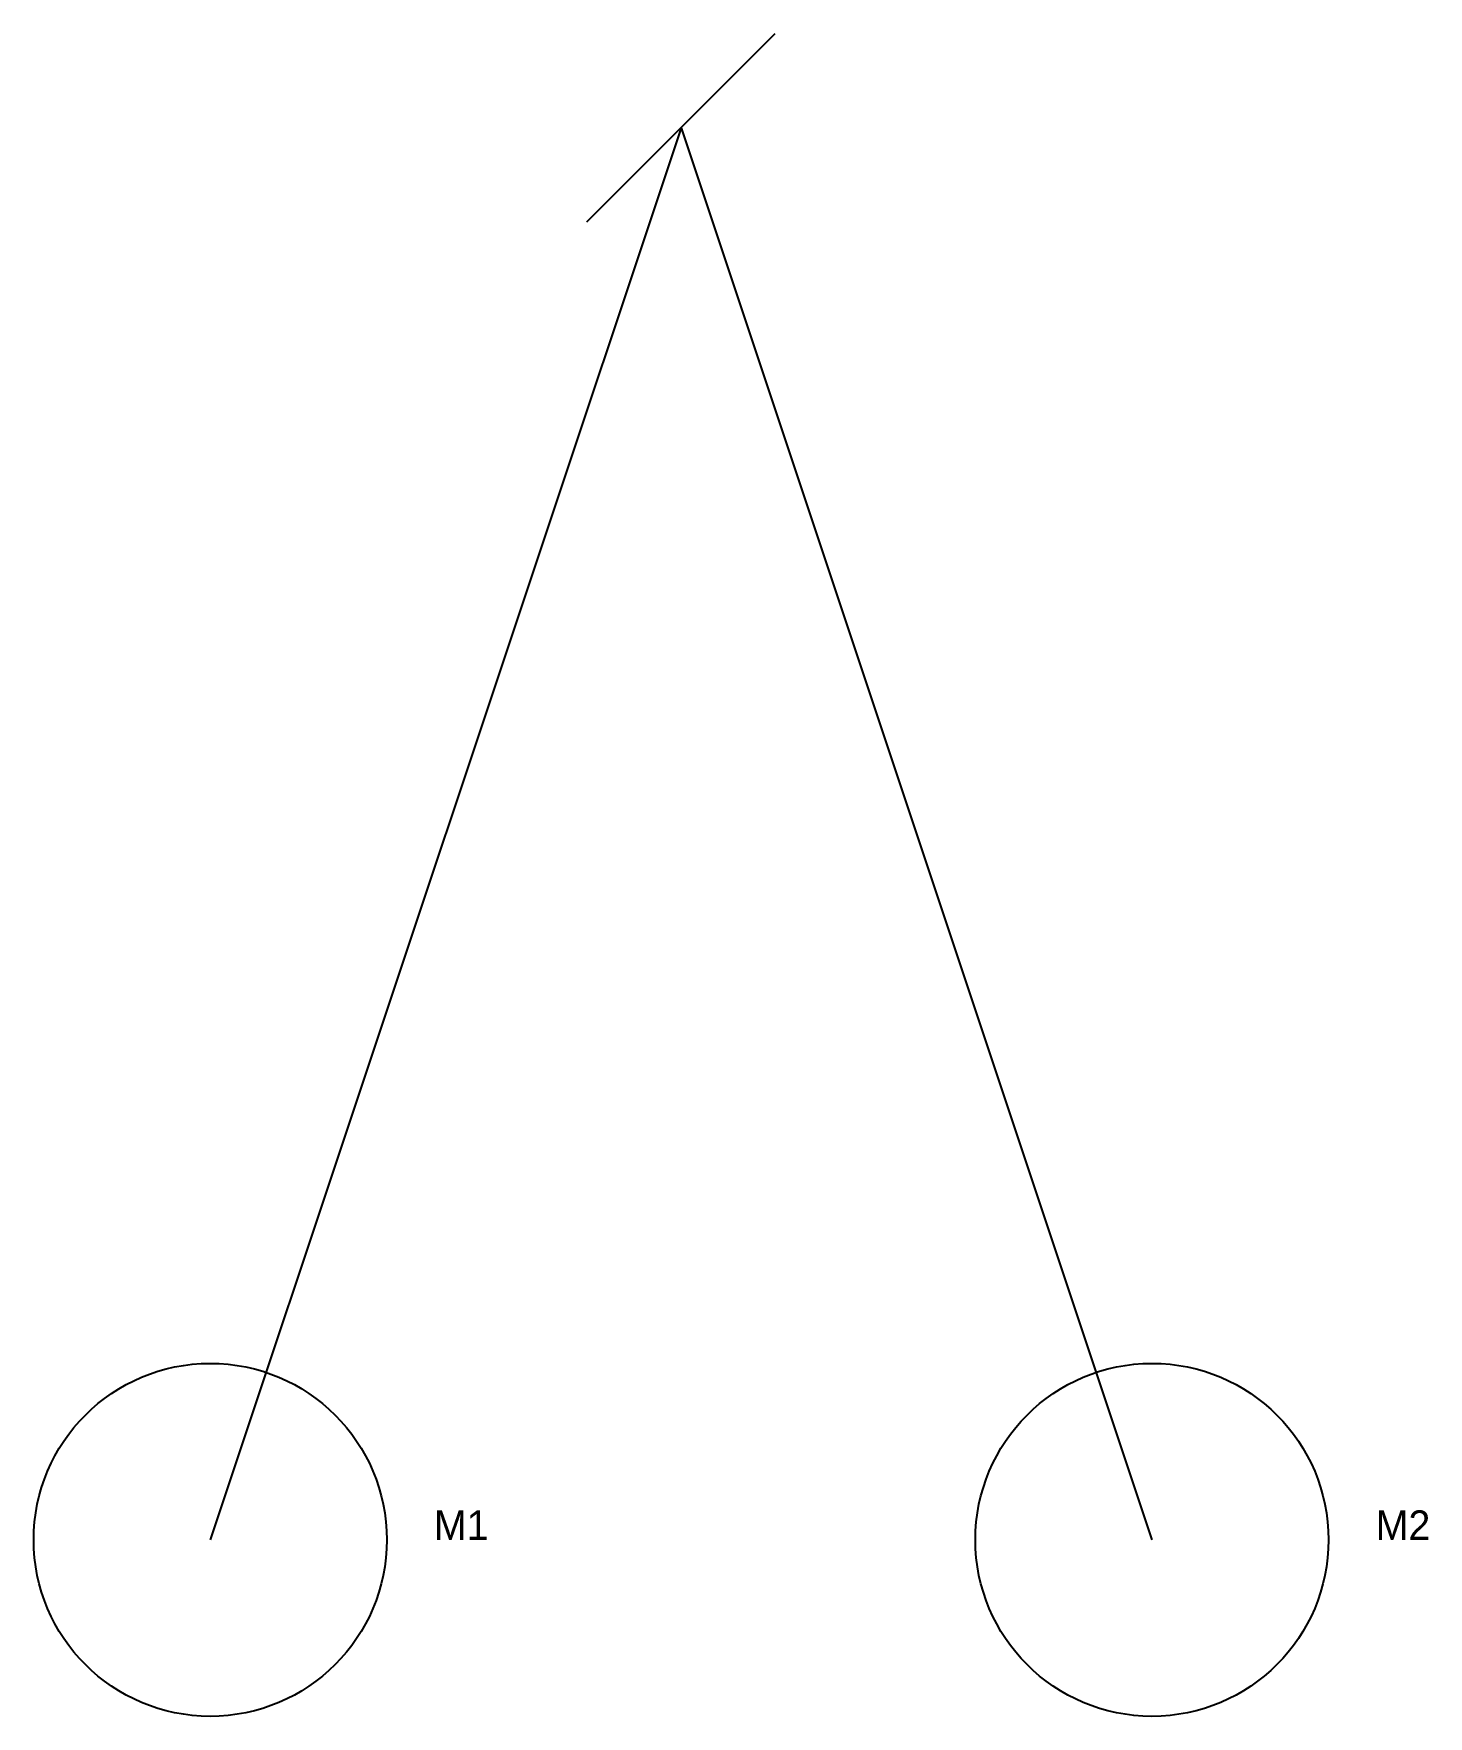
# Model space of a CAD drawing. Header units: millimetres. Extents: x 45 to 163, y 365 to 508.
import ezdxf

# ---------------------------------------------------------------- set-up
doc = ezdxf.new("R2010")
doc.units = ezdxf.units.MM

# ---------------------------------------------------------------- blocks, each defined once
blk = doc.blocks.new('MCCB-1')
at = {"layer": 'SYMBOL'}
blk.add_line((-8, -8), (8, 8), dxfattribs=at)

msp = doc.modelspace()

# ---------------------------------------------------------------- linework, layer by layer
at = {"layer": 'SYMBOL'}
for centre in [(60, 380), (140, 380)]:
    msp.add_circle(centre, 15, dxfattribs=at)
at = {"layer": 'WIRE'}
for q in [(60, 380), (140, 380)]:
    msp.add_line((100, 500), q, dxfattribs=at)

# ---------------------------------------------------------------- block references
at = {"layer": 'SYMBOL'}
msp.add_blockref('MCCB-1', (100, 500), dxfattribs=at)

# ---------------------------------------------------------------- texts
at = {"layer": 'TEXT'}
for s, p in [('M1', (79, 380)), ('M2', (159, 380))]:
    msp.add_text(s, height=2.5, dxfattribs=at).set_placement(p)

doc.saveas('drawing.dxf')
